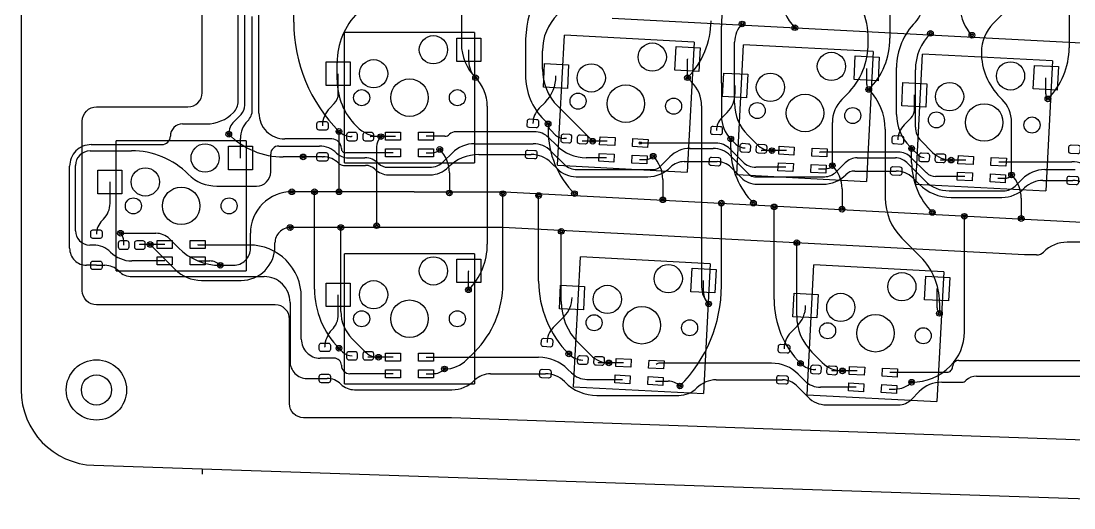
# Model space of a CAD drawing. Header units: millimetres. Extents: x -180 to 205, y -360 to 140.
# Drawn here: x -158.8 to -47, y -16.4 to 35.3 of the extents above; entities that cross this region are included whole.
import ezdxf

# ---------------------------------------------------------------- set-up
doc = ezdxf.new("R2010")
doc.units = ezdxf.units.MM
for name, color, linetype, lineweight, true_color in [('bordo2', 176, 'Continuous', 25, 0x000080), ('bordo3', 86, 'Continuous', 25, 0x108001), ('livello 1', 216, 'Continuous', 25, 0x800080), ('livello 2', 1, 'Continuous', 25, 0xff0000), ('livello 4', 136, 'Continuous', 25, 0x008080)]:
    doc.layers.add(name, color=color, linetype=linetype, lineweight=lineweight, true_color=true_color)

msp = doc.modelspace()

# ---------------------------------------------------------------- linework, layer by layer
at = {"layer": 'bordo2'}
for p, q in [((-158.75, 94.68), (-158.75, -3.87)), ((-151.02, -11.86), (-16.44, -16.39)), ((-139.53, -12.25), (-139.53, -12.82))]:
    msp.add_line(p, q, dxfattribs=at)
msp.add_arc((-150.75, -3.87), 8, 180, 268.0745, dxfattribs=at)
at = {"layer": 'bordo3'}
for p, q in [((-158.75, 94.68), (-158.75, -3.87)), ((-151.02, -11.86), (-16.44, -16.39)), ((-139.53, -12.25), (-139.53, -12.82))]:
    msp.add_line(p, q, dxfattribs=at)
at = {"layer": 'bordo3', "flags": 128}
msp.add_lwpolyline([(-11.73, -10.4), (-113.04, -6.82), (-128.76, -6.82, -0.414214), (-130.26, -5.32), (-130.26, 3.65, 0.414214), (-131.76, 5.15), (-150.75, 5.15, -0.414214), (-152.25, 6.65), (-152.25, 24.65, -0.414214), (-150.75, 26.15), (-141.03, 26.15, 0.414214), (-139.53, 27.65), (-139.53, 55.18, -0.414214)], format="xyb", dxfattribs=at)
at = {"layer": 'bordo3'}
for radius in [3.2, 1.6]:
    msp.add_circle((-150.75, -3.87), radius, dxfattribs=at)
msp.add_arc((-150.75, -3.87), 8, 180, 268.0745, dxfattribs=at)
at = {"layer": 'livello 1', "color": 163, "true_color": 0x4d7fc4, "flags": 128}
for points in [[(-133.5, 25.5), (-133.5, 40.25)], [(-135, 34.89), (-135, 38.08)], [(-135.7, 33.05), (-135.7, 37.54)], [(-135, 28.25), (-135, 34.89)], [(-134.2, 26.45), (-134.2, 35.75)], [(-96, 35.56), (-40.8, 32.67)], [(-135.7, 33.05), (-135.7, 33.65)], [(-135.7, 27.85), (-135.7, 33.05)], [(-112.5, 30.96), (-112.5, 33.46), (-109.95, 33.46), (-109.95, 30.96), (-112.5, 30.96)], [(-89.34, 30.06), (-89.21, 32.55), (-86.66, 32.42), (-86.79, 29.92), (-89.34, 30.06)], [(-111.22, 31), (-111.22, 32.21)], [(-70.31, 29.06), (-70.18, 31.56), (-67.64, 31.42), (-67.77, 28.93), (-70.31, 29.06)], [(-126.35, 28.42), (-126.35, 30.92), (-123.8, 30.92), (-123.8, 28.42), (-126.35, 28.42)], [(-103.3, 28.24), (-103.17, 30.74), (-100.62, 30.61), (-100.75, 28.11), (-103.3, 28.24)], [(-88, 29.25), (-88, 31.23)], [(-68.97, 28.54), (-68.97, 30.24)], [(-51.29, 28.06), (-51.16, 30.56), (-48.61, 30.43), (-48.74, 27.93), (-51.29, 28.06)], [(-125.07, 27.53), (-125.07, 29.67)], [(-84.28, 27.25), (-84.15, 29.74), (-81.6, 29.61), (-81.73, 27.11), (-84.28, 27.25)], [(-49.95, 27.54), (-49.95, 29.24)], [(-135, 26.32), (-135, 28.25)], [(-82.94, 27.63), (-82.94, 28.43)], [(-65.25, 26.25), (-65.12, 28.75), (-62.58, 28.61), (-62.71, 26.12), (-65.25, 26.25)], [(-135.7, 26.76), (-135.7, 27.85)], [(-63.91, 25.81), (-63.91, 27.43)], [(-134.2, 25.86), (-134.2, 26.45)], [(-125.97, 26.03), (-125.5, 26.5)], [(-103.75, 26), (-103.12, 26.63)], [(-136.13, 24.62), (-135.4, 25.35)], [(-126.37, 24.6), (-126.29, 24.58), (-126.22, 24.53), (-126.17, 24.46), (-126.15, 24.37), (-126.15, 23.92), (-126.17, 23.84), (-126.22, 23.77), (-126.29, 23.72), (-126.37, 23.7), (-127.12, 23.7), (-127.21, 23.72), (-127.28, 23.77), (-127.33, 23.84), (-127.35, 23.92), (-127.35, 24.37), (-127.33, 24.46), (-127.28, 24.53), (-127.21, 24.58), (-127.12, 24.6), (-126.37, 24.6)], [(-104.02, 24.83), (-103.93, 24.81), (-103.86, 24.75), (-103.82, 24.68), (-103.8, 24.59), (-103.83, 24.14), (-103.85, 24.06), (-103.9, 23.99), (-103.98, 23.94), (-104.06, 23.93), (-104.81, 23.97), (-104.9, 23.99), (-104.97, 24.04), (-105.01, 24.12), (-105.02, 24.2), (-105, 24.65), (-104.98, 24.74), (-104.93, 24.81), (-104.85, 24.85), (-104.76, 24.87), (-104.02, 24.83)], [(-84.36, 24.99), (-83.8, 25.55)], [(-65, 24.25), (-64.25, 25)], [(-141.6, 24.35), (-139.09, 24.35)], [(-104.27, 23.52), (-112.61, 23.52)], [(-102, 23.15), (-102.52, 23.67)], [(-84.52, 24.08), (-84.43, 24.06), (-84.36, 24), (-84.32, 23.93), (-84.3, 23.84), (-84.33, 23.39), (-84.35, 23.31), (-84.4, 23.24), (-84.48, 23.19), (-84.56, 23.18), (-85.31, 23.22), (-85.4, 23.24), (-85.47, 23.29), (-85.51, 23.37), (-85.52, 23.45), (-85.5, 23.9), (-85.48, 23.99), (-85.43, 24.06), (-85.35, 24.1), (-85.26, 24.12), (-84.52, 24.08)], [(-135.46, 20.73), (-135.46, 22.8)], [(-135.46, 20.73), (-135.46, 22.73)], [(-125.75, 22.75), (-130.75, 22.75)], [(-123.07, 22.76), (-123.09, 22.67), (-123.14, 22.59), (-123.22, 22.54), (-123.31, 22.52), (-123.91, 22.52), (-124, 22.54), (-124.08, 22.59), (-124.13, 22.67), (-124.15, 22.76), (-124.15, 23.24), (-124.13, 23.33), (-124.08, 23.41), (-124, 23.46), (-123.91, 23.47), (-123.31, 23.47), (-123.22, 23.46), (-123.14, 23.41), (-123.09, 23.33), (-123.07, 23.24), (-123.07, 22.76)], [(-123.61, 23), (-123.67, 23)], [(-121.35, 22.76), (-121.37, 22.67), (-121.42, 22.59), (-121.5, 22.54), (-121.59, 22.52), (-122.19, 22.52), (-122.28, 22.54), (-122.36, 22.59), (-122.41, 22.67), (-122.42, 22.76), (-122.42, 23.24), (-122.41, 23.33), (-122.36, 23.41), (-122.28, 23.46), (-122.19, 23.47), (-121.59, 23.47), (-121.5, 23.46), (-121.42, 23.41), (-121.37, 23.33), (-121.35, 23.24), (-121.35, 22.76)], [(-119, 23), (-121.66, 23)], [(-118.46, 23.47), (-118.46, 22.62), (-120.06, 22.62), (-120.06, 23.47), (-118.46, 23.47)], [(-114.96, 23.47), (-114.96, 22.62), (-116.56, 22.62), (-116.56, 23.47), (-114.96, 23.47)], [(-113.75, 23.04), (-115.76, 23.04)], [(-102.72, 22.88), (-101.92, 22.08)], [(-100.34, 22.53), (-100.36, 22.44), (-100.42, 22.37), (-100.49, 22.32), (-100.59, 22.31), (-101.19, 22.34), (-101.28, 22.36), (-101.35, 22.41), (-101.4, 22.49), (-101.41, 22.59), (-101.39, 23.06), (-101.36, 23.15), (-101.31, 23.22), (-101.23, 23.27), (-101.14, 23.29), (-100.54, 23.25), (-100.45, 23.23), (-100.37, 23.18), (-100.33, 23.1), (-100.31, 23), (-100.34, 22.53)], [(-100.86, 22.8), (-101.14, 22.8)], [(-98.61, 22.44), (-98.64, 22.35), (-98.69, 22.28), (-98.77, 22.23), (-98.86, 22.21), (-99.46, 22.25), (-99.55, 22.27), (-99.63, 22.32), (-99.67, 22.4), (-99.69, 22.5), (-99.66, 22.97), (-99.64, 23.06), (-99.58, 23.13), (-99.51, 23.18), (-99.41, 23.19), (-98.81, 23.16), (-98.72, 23.14), (-98.65, 23.09), (-98.6, 23.01), (-98.59, 22.91), (-98.61, 22.44)], [(-96.51, 22.51), (-99.17, 22.51)], [(-95.69, 22.89), (-95.73, 22.04), (-97.33, 22.12), (-97.28, 22.97), (-95.69, 22.89)], [(-92.19, 22.71), (-92.23, 21.86), (-93.83, 21.94), (-93.79, 22.79), (-92.19, 22.71)], [(-82.86, 22.21), (-83.4, 22.75)], [(-65.27, 23.08), (-65.18, 23.06), (-65.11, 23), (-65.07, 22.93), (-65.05, 22.84), (-65.08, 22.39), (-65.1, 22.31), (-65.15, 22.24), (-65.23, 22.19), (-65.31, 22.18), (-66.06, 22.22), (-66.15, 22.24), (-66.22, 22.29), (-66.26, 22.37), (-66.27, 22.45), (-66.25, 22.9), (-66.23, 22.99), (-66.18, 23.06), (-66.1, 23.1), (-66.01, 23.12), (-65.27, 23.08)], [(-151.4, 21.5), (-147.04, 21.5)], [(-151.3, 22.15), (-143.8, 22.15)], [(-136.74, 19.48), (-136.74, 21.98), (-134.19, 21.98), (-134.19, 19.48), (-136.74, 19.48)], [(-131.4, 22), (-127.06, 22)], [(-126.37, 21.3), (-126.29, 21.28), (-126.22, 21.23), (-126.17, 21.16), (-126.15, 21.07), (-126.15, 20.62), (-126.17, 20.54), (-126.22, 20.47), (-126.29, 20.42), (-126.37, 20.4), (-127.12, 20.4), (-127.21, 20.42), (-127.28, 20.47), (-127.33, 20.54), (-127.35, 20.62), (-127.35, 21.07), (-127.33, 21.16), (-127.28, 21.23), (-127.21, 21.28), (-127.12, 21.3), (-126.37, 21.3)], [(-119.26, 21.29), (-124.29, 21.29)], [(-118.46, 21.72), (-118.46, 20.87), (-120.06, 20.87), (-120.06, 21.72), (-118.46, 21.72)], [(-114.96, 21.72), (-114.96, 20.87), (-116.56, 20.87), (-116.56, 21.72), (-114.96, 21.72)], [(-115.76, 21.29), (-115.06, 21.29)], [(-114.28, 21.62), (-114.3, 21.64)], [(-113.86, 20.39), (-113, 21.25)], [(-110.59, 22.25), (-104.38, 22.25)], [(-104.19, 21.53), (-104.1, 21.51), (-104.03, 21.46), (-103.99, 21.38), (-103.98, 21.3), (-104, 20.85), (-104.02, 20.76), (-104.07, 20.69), (-104.15, 20.65), (-104.24, 20.63), (-104.98, 20.67), (-105.07, 20.69), (-105.14, 20.75), (-105.18, 20.82), (-105.2, 20.91), (-105.17, 21.36), (-105.15, 21.44), (-105.1, 21.51), (-105.02, 21.56), (-104.94, 21.57), (-104.19, 21.53)], [(-102.5, 21.47), (-101.1, 20.07)], [(-88.75, 22.32), (-93.01, 22.32)], [(-88.75, 22.32), (-89.59, 22.32)], [(-84.99, 22.32), (-88.75, 22.32)], [(-87.72, 21.75), (-85.28, 21.75)], [(-82.13, 20.33), (-83.49, 21.7)], [(-81.34, 21.53), (-81.36, 21.44), (-81.42, 21.37), (-81.49, 21.32), (-81.59, 21.31), (-82.19, 21.34), (-82.28, 21.36), (-82.35, 21.41), (-82.4, 21.49), (-82.41, 21.59), (-82.39, 22.06), (-82.36, 22.15), (-82.31, 22.22), (-82.23, 22.27), (-82.14, 22.29), (-81.54, 22.25), (-81.45, 22.23), (-81.37, 22.18), (-81.33, 22.1), (-81.31, 22), (-81.34, 21.53)], [(-79.61, 21.44), (-79.64, 21.35), (-79.69, 21.28), (-79.77, 21.23), (-79.86, 21.21), (-80.46, 21.25), (-80.55, 21.27), (-80.63, 21.32), (-80.67, 21.4), (-80.69, 21.5), (-80.66, 21.97), (-80.64, 22.06), (-80.58, 22.13), (-80.51, 22.18), (-80.41, 22.19), (-79.81, 22.16), (-79.72, 22.14), (-79.65, 22.09), (-79.6, 22.01), (-79.59, 21.91), (-79.61, 21.44)], [(-77.48, 21.51), (-80.15, 21.51)], [(-76.66, 21.89), (-76.71, 21.04), (-78.3, 21.13), (-78.26, 21.98), (-76.66, 21.89)], [(-73.17, 21.71), (-73.21, 20.86), (-74.81, 20.94), (-74.76, 21.79), (-73.17, 21.71)], [(-65.6, 21.35), (-73.93, 21.35)], [(-63.52, 21.07), (-64.2, 21.75)], [(-62.34, 20.53), (-62.36, 20.44), (-62.42, 20.37), (-62.49, 20.32), (-62.59, 20.31), (-63.19, 20.34), (-63.28, 20.36), (-63.35, 20.41), (-63.4, 20.49), (-63.41, 20.59), (-63.39, 21.06), (-63.36, 21.15), (-63.31, 21.22), (-63.23, 21.27), (-63.14, 21.29), (-62.54, 21.25), (-62.45, 21.23), (-62.37, 21.18), (-62.33, 21.1), (-62.31, 21), (-62.34, 20.53)], [(-46.52, 22.08), (-46.43, 22.06), (-46.36, 22), (-46.32, 21.93), (-46.3, 21.84), (-46.33, 21.39), (-46.35, 21.31), (-46.4, 21.24), (-46.48, 21.19), (-46.56, 21.18), (-47.31, 21.22), (-47.4, 21.24), (-47.47, 21.29), (-47.51, 21.37), (-47.52, 21.45), (-47.5, 21.9), (-47.48, 21.99), (-47.43, 22.06), (-47.35, 22.1), (-47.26, 22.12), (-46.52, 22.08)], [(-132.25, 19.25), (-132.25, 21.15)], [(-126.75, 20.85), (-128.8, 20.85)], [(-126.75, 20.85), (-126.69, 20.85)], [(-124.04, 20.75), (-122.25, 20.75)], [(-110.14, 21.1), (-104.59, 21.1)], [(-102.48, 20.23), (-102.4, 20.15)], [(-102.4, 20.15), (-101.85, 19.6)], [(-96.6, 20.76), (-98.74, 20.76)], [(-95.78, 21.14), (-95.82, 20.29), (-97.42, 20.38), (-97.37, 21.22), (-95.78, 21.14)], [(-92.28, 20.96), (-92.33, 20.11), (-93.92, 20.19), (-93.88, 21.04), (-92.28, 20.96)], [(-93.1, 20.58), (-92.4, 20.58)], [(-91.62, 20.9), (-91.64, 20.92)], [(-90.87, 19.85), (-90.22, 20.5)], [(-90.22, 20.5), (-89.86, 20.87)], [(-88.35, 20.35), (-85.09, 20.35)], [(-84.69, 20.78), (-84.6, 20.76), (-84.53, 20.71), (-84.49, 20.63), (-84.48, 20.55), (-84.5, 20.1), (-84.52, 20.01), (-84.57, 19.94), (-84.65, 19.9), (-84.74, 19.88), (-85.48, 19.92), (-85.57, 19.94), (-85.64, 20), (-85.68, 20.07), (-85.7, 20.16), (-85.67, 20.61), (-85.65, 20.69), (-85.6, 20.76), (-85.52, 20.81), (-85.44, 20.82), (-84.69, 20.78)], [(-85.09, 20.35), (-84.85, 20.35)], [(-83.47, 21), (-81.47, 19)], [(-76.75, 20.14), (-76.8, 19.3), (-78.4, 19.38), (-78.35, 20.23), (-76.75, 20.14)], [(-72.22, 19.25), (-71.25, 20.22)], [(-69.97, 20.75), (-65.93, 20.75)], [(-64.72, 20.25), (-62.78, 18.31)], [(-62.62, 19.15), (-64.27, 20.8)], [(-60.61, 20.44), (-60.64, 20.35), (-60.69, 20.28), (-60.77, 20.23), (-60.86, 20.21), (-61.46, 20.25), (-61.55, 20.27), (-61.63, 20.32), (-61.67, 20.4), (-61.69, 20.5), (-61.66, 20.97), (-61.64, 21.06), (-61.58, 21.13), (-61.51, 21.18), (-61.41, 21.19), (-60.81, 21.16), (-60.72, 21.14), (-60.65, 21.09), (-60.6, 21.01), (-60.59, 20.91), (-60.61, 20.44)], [(-58.46, 20.51), (-61.12, 20.51)], [(-57.64, 20.89), (-57.68, 20.05), (-59.28, 20.13), (-59.24, 20.98), (-57.64, 20.89)], [(-54.14, 20.71), (-54.19, 19.86), (-55.78, 19.95), (-55.74, 20.8), (-54.14, 20.71)], [(-54.96, 20.33), (-49, 20.33)], [(-49, 20.33), (-47.2, 20.33)], [(-153.6, 11.15), (-153.6, 19.85)], [(-152.98, 13.02), (-152.98, 19.92)], [(-150.59, 16.94), (-150.59, 19.44), (-148.04, 19.44), (-148.04, 16.94), (-150.59, 16.94)], [(-124.52, 19.95), (-122.17, 19.95)], [(-119.83, 19.75), (-115.4, 19.75)], [(-99.72, 19.5), (-91.72, 19.5)], [(-83.4, 19.75), (-82.31, 18.66)], [(-77.57, 19.76), (-80.74, 19.76)], [(-73.26, 19.96), (-73.3, 19.11), (-74.9, 19.2), (-74.86, 20.04), (-73.26, 19.96)], [(-74.08, 19.58), (-73.38, 19.58)], [(-72.59, 19.9), (-72.62, 19.92)], [(-70.23, 19.35), (-65.84, 19.35)], [(-65.44, 19.78), (-65.35, 19.76), (-65.28, 19.71), (-65.24, 19.63), (-65.23, 19.55), (-65.25, 19.1), (-65.27, 19.01), (-65.32, 18.94), (-65.4, 18.9), (-65.49, 18.88), (-66.23, 18.92), (-66.32, 18.94), (-66.39, 19), (-66.43, 19.07), (-66.45, 19.16), (-66.42, 19.61), (-66.4, 19.69), (-66.35, 19.76), (-66.27, 19.81), (-66.19, 19.82), (-65.44, 19.78)], [(-62.6, 19.15), (-62.62, 19.15)], [(-57.73, 19.15), (-57.77, 18.3), (-59.37, 18.38), (-59.33, 19.23), (-57.73, 19.15)], [(-54.23, 18.96), (-54.28, 18.11), (-55.88, 18.2), (-55.83, 19.05), (-54.23, 18.96)], [(-50.06, 19.5), (-46.84, 19.5)], [(-149.31, 15.91), (-149.31, 18.19)], [(-119.75, 18.95), (-115.33, 18.95)], [(-99.8, 18.75), (-92.21, 18.75)], [(-80.87, 18.75), (-73.43, 18.75)], [(-80.6, 17.95), (-73.61, 17.95)], [(-64.07, 18.62), (-63.41, 17.96)], [(-58.55, 18.76), (-61.67, 18.76)], [(-55.06, 18.58), (-54.35, 18.58)], [(-53.57, 18.91), (-53.59, 18.93)], [(-53.22, 17.75), (-52.47, 18.5)], [(-50.26, 18.35), (-47.09, 18.35)], [(-46.69, 18.78), (-46.6, 18.76), (-46.53, 18.71), (-46.49, 18.63), (-46.48, 18.55), (-46.5, 18.1), (-46.52, 18.01), (-46.57, 17.94), (-46.65, 17.9), (-46.74, 17.88), (-47.48, 17.92), (-47.57, 17.94), (-47.64, 18), (-47.68, 18.07), (-47.7, 18.16), (-47.67, 18.61), (-47.65, 18.69), (-47.6, 18.76), (-47.52, 18.81), (-47.44, 18.82), (-46.69, 18.78)], [(-137.98, 17.75), (-133.75, 17.75)], [(-117, 17.15), (-130, 17.15)], [(-117, 17.15), (-107.41, 17.15)], [(-107.41, 17.15), (-25.9, 12.88)], [(-60.22, 17.25), (-54.43, 17.25)], [(-60, 16.55), (-54.61, 16.55)], [(-150.15, 14.1), (-150, 14.25)], [(-150.37, 13.1), (-150.29, 13.08), (-150.22, 13.03), (-150.17, 12.96), (-150.15, 12.87), (-150.15, 12.42), (-150.17, 12.34), (-150.22, 12.27), (-150.29, 12.22), (-150.37, 12.2), (-151.12, 12.2), (-151.21, 12.22), (-151.28, 12.27), (-151.33, 12.34), (-151.35, 12.42), (-151.35, 12.87), (-151.33, 12.96), (-151.28, 13.03), (-151.21, 13.08), (-151.12, 13.1), (-150.37, 13.1)], [(-107.6, 13.35), (-130.19, 13.35)], [(-52.2, 10.45), (-107.6, 13.35)], [(-151.06, 11.5), (-151.46, 11.5)], [(-147.32, 11.26), (-147.34, 11.17), (-147.39, 11.09), (-147.47, 11.04), (-147.56, 11.02), (-148.16, 11.02), (-148.25, 11.04), (-148.33, 11.09), (-148.38, 11.17), (-148.4, 11.26), (-148.4, 11.74), (-148.38, 11.83), (-148.33, 11.91), (-148.25, 11.96), (-148.16, 11.97), (-147.56, 11.97), (-147.47, 11.96), (-147.39, 11.91), (-147.34, 11.83), (-147.32, 11.74), (-147.32, 11.26)], [(-147.86, 11.5), (-147.86, 11.94)], [(-145.6, 11.26), (-145.62, 11.17), (-145.67, 11.09), (-145.75, 11.04), (-145.84, 11.02), (-146.44, 11.02), (-146.53, 11.04), (-146.61, 11.09), (-146.66, 11.17), (-146.67, 11.26), (-146.67, 11.74), (-146.66, 11.83), (-146.61, 11.91), (-146.53, 11.96), (-146.44, 11.97), (-145.84, 11.97), (-145.75, 11.96), (-145.67, 11.91), (-145.62, 11.83), (-145.6, 11.74), (-145.6, 11.26)], [(-143.5, 11.56), (-146.17, 11.56)], [(-142.7, 11.99), (-142.7, 11.14), (-144.3, 11.14), (-144.3, 11.99), (-142.7, 11.99)], [(-139.2, 11.99), (-139.2, 11.14), (-140.8, 11.14), (-140.8, 11.99), (-139.2, 11.99)], [(-134.5, 11.5), (-139.94, 11.5)], [(-46.2, 11.8), (-47.67, 11.8)], [(-142.7, 10.24), (-142.7, 9.39), (-144.3, 9.39), (-144.3, 10.24), (-142.7, 10.24)], [(-139.2, 10.24), (-139.2, 9.39), (-140.8, 9.39), (-140.8, 10.24), (-139.2, 10.24)], [(-50.93, 10.45), (-52.2, 10.45)], [(-150.75, 9.35), (-151.8, 9.35)], [(-150.37, 9.8), (-150.29, 9.78), (-150.22, 9.73), (-150.17, 9.66), (-150.15, 9.57), (-150.15, 9.12), (-150.17, 9.04), (-150.22, 8.97), (-150.29, 8.92), (-150.37, 8.9), (-151.12, 8.9), (-151.21, 8.92), (-151.28, 8.97), (-151.33, 9.04), (-151.35, 9.12), (-151.35, 9.57), (-151.33, 9.66), (-151.28, 9.73), (-151.21, 9.78), (-151.12, 9.8), (-150.37, 9.8)], [(-150.75, 9.35), (-149.85, 9.35)], [(-143.5, 9.81), (-146.99, 9.81)], [(-140, 9.81), (-138.72, 9.81)], [(-112.5, 7.51), (-112.5, 10.01), (-109.95, 10.01), (-109.95, 7.51), (-112.5, 7.51)], [(-87.63, 6.55), (-87.5, 9.05), (-84.96, 8.92), (-85.09, 6.42), (-87.63, 6.55)], [(-146.95, 8.15), (-132.93, 8.15)], [(-111.25, 6.75), (-111.25, 8.7)], [(-62.83, 5.7), (-62.7, 8.2), (-60.16, 8.07), (-60.29, 5.57), (-62.83, 5.7)], [(-126.35, 4.97), (-126.35, 7.47), (-123.8, 7.47), (-123.8, 4.97), (-126.35, 4.97)], [(-101.6, 4.74), (-101.47, 7.24), (-98.92, 7.1), (-99.05, 4.61), (-101.6, 4.74)], [(-86.29, 6.56), (-86.29, 7.73)], [(-61.5, 4.84), (-61.5, 6.89)], [(-129, 1.5), (-129, 6)], [(-125.07, 4.13), (-125.07, 6.22)], [(-76.8, 3.89), (-76.67, 6.39), (-74.12, 6.26), (-74.25, 3.76), (-76.8, 3.89)], [(-130.2, 5.42), (-130.2, -0.85)], [(-102.25, 2.75), (-101.09, 3.91)], [(-77.04, 2.21), (-76.37, 2.88)], [(-102.52, 1.58), (-102.43, 1.56), (-102.36, 1.5), (-102.32, 1.43), (-102.3, 1.34), (-102.33, 0.89), (-102.35, 0.81), (-102.4, 0.74), (-102.48, 0.69), (-102.56, 0.68), (-103.31, 0.72), (-103.4, 0.74), (-103.47, 0.79), (-103.51, 0.87), (-103.52, 0.95), (-103.5, 1.4), (-103.48, 1.49), (-103.43, 1.56), (-103.35, 1.6), (-103.26, 1.62), (-102.52, 1.58)], [(-102.91, 1.15), (-102.91, 1.15)], [(-126.12, 1.1), (-126.04, 1.08), (-125.97, 1.03), (-125.92, 0.96), (-125.9, 0.87), (-125.9, 0.42), (-125.92, 0.34), (-125.97, 0.27), (-126.04, 0.22), (-126.12, 0.2), (-126.87, 0.2), (-126.96, 0.22), (-127.03, 0.27), (-127.08, 0.34), (-127.1, 0.42), (-127.1, 0.87), (-127.08, 0.96), (-127.03, 1.03), (-126.96, 1.08), (-126.87, 1.1), (-126.12, 1.1)], [(-126.5, 0.65), (-126.5, 0.69)], [(-124.62, 0.17), (-125, 0.55)], [(-123.07, -0.49), (-123.09, -0.58), (-123.14, -0.66), (-123.22, -0.71), (-123.31, -0.73), (-123.91, -0.73), (-124, -0.71), (-124.08, -0.66), (-124.13, -0.58), (-124.15, -0.49), (-124.15, -0.01), (-124.13, 0.08), (-124.08, 0.16), (-124, 0.21), (-123.91, 0.22), (-123.31, 0.22), (-123.22, 0.21), (-123.14, 0.16), (-123.09, 0.08), (-123.07, -0.01), (-123.07, -0.49)], [(-121.35, -0.49), (-121.37, -0.58), (-121.42, -0.66), (-121.5, -0.71), (-121.59, -0.73), (-122.19, -0.73), (-122.28, -0.71), (-122.36, -0.66), (-122.41, -0.58), (-122.42, -0.49), (-122.42, -0.01), (-122.41, 0.08), (-122.36, 0.16), (-122.28, 0.21), (-122.19, 0.22), (-121.59, 0.22), (-121.5, 0.21), (-121.42, 0.16), (-121.37, 0.08), (-121.35, -0.01), (-121.35, -0.49)], [(-118.46, 0.02), (-118.46, -0.83), (-120.06, -0.83), (-120.06, 0.02), (-118.46, 0.02)], [(-114.96, 0.02), (-114.96, -0.83), (-116.56, -0.83), (-116.56, 0.02), (-114.96, 0.02)], [(-77.35, 0.93), (-77.27, 0.91), (-77.2, 0.86), (-77.15, 0.78), (-77.14, 0.69), (-77.16, 0.24), (-77.18, 0.16), (-77.24, 0.09), (-77.31, 0.04), (-77.4, 0.03), (-78.15, 0.07), (-78.23, 0.09), (-78.3, 0.14), (-78.35, 0.22), (-78.36, 0.31), (-78.34, 0.76), (-78.32, 0.84), (-78.26, 0.91), (-78.19, 0.96), (-78.1, 0.97), (-77.35, 0.93)], [(-125.5, -0.5), (-127, -0.5)], [(-119.26, -0.4), (-121.93, -0.4)], [(-115.76, -0.4), (-103.8, -0.4)], [(-100.53, -0.12), (-100.6, -0.05)], [(-98.59, -0.97), (-98.61, -1.06), (-98.67, -1.13), (-98.74, -1.18), (-98.84, -1.19), (-99.44, -1.16), (-99.53, -1.14), (-99.6, -1.09), (-99.65, -1.01), (-99.66, -0.91), (-99.64, -0.44), (-99.61, -0.35), (-99.56, -0.28), (-99.48, -0.23), (-99.39, -0.21), (-98.79, -0.25), (-98.7, -0.27), (-98.62, -0.32), (-98.58, -0.4), (-98.56, -0.5), (-98.59, -0.97)], [(-96.86, -1.06), (-96.89, -1.15), (-96.94, -1.22), (-97.02, -1.27), (-97.11, -1.29), (-97.71, -1.25), (-97.8, -1.23), (-97.88, -1.18), (-97.92, -1.1), (-97.94, -1), (-97.91, -0.53), (-97.89, -0.44), (-97.83, -0.37), (-97.76, -0.32), (-97.66, -0.31), (-97.06, -0.34), (-96.97, -0.36), (-96.9, -0.41), (-96.85, -0.49), (-96.84, -0.59), (-96.86, -1.06)], [(-94.8, -1), (-97.47, -1)], [(-93.98, -0.62), (-94.03, -1.46), (-95.62, -1.38), (-95.58, -0.53), (-93.98, -0.62)], [(-90.49, -0.8), (-90.53, -1.65), (-92.13, -1.56), (-92.08, -0.72), (-90.49, -0.8)], [(-79.07, -1.03), (-90.95, -1.03)], [(-59.2, -0.75), (-39.75, -0.75)], [(-126.12, -2.2), (-126.04, -2.22), (-125.97, -2.27), (-125.92, -2.34), (-125.9, -2.43), (-125.9, -2.88), (-125.92, -2.96), (-125.97, -3.03), (-126.04, -3.08), (-126.12, -3.1), (-126.87, -3.1), (-126.96, -3.08), (-127.03, -3.03), (-127.08, -2.96), (-127.1, -2.88), (-127.1, -2.43), (-127.08, -2.34), (-127.03, -2.27), (-126.96, -2.22), (-126.87, -2.2), (-126.12, -2.2)], [(-119.26, -2.15), (-123.85, -2.15)], [(-118.46, -1.73), (-118.46, -2.58), (-120.06, -2.58), (-120.06, -1.73), (-118.46, -1.73)], [(-114.96, -1.73), (-114.96, -2.58), (-116.56, -2.58), (-116.56, -1.73), (-114.96, -1.73)], [(-115.76, -2.15), (-115.02, -2.15)], [(-108.9, -2.15), (-103.09, -2.15)], [(-102.69, -1.72), (-102.6, -1.74), (-102.53, -1.79), (-102.49, -1.87), (-102.48, -1.95), (-102.5, -2.4), (-102.52, -2.49), (-102.57, -2.56), (-102.65, -2.6), (-102.74, -2.62), (-103.48, -2.58), (-103.57, -2.56), (-103.64, -2.5), (-103.68, -2.43), (-103.7, -2.34), (-103.67, -1.89), (-103.65, -1.81), (-103.6, -1.74), (-103.52, -1.69), (-103.44, -1.68), (-102.69, -1.72)], [(-100.69, -1.69), (-100.32, -2.06)], [(-75.53, -2.91), (-76.23, -2.21)], [(-73.84, -1.97), (-73.86, -2.06), (-73.92, -2.13), (-73.99, -2.18), (-74.09, -2.19), (-74.69, -2.16), (-74.78, -2.14), (-74.85, -2.09), (-74.9, -2.01), (-74.91, -1.91), (-74.89, -1.44), (-74.86, -1.35), (-74.81, -1.28), (-74.73, -1.23), (-74.64, -1.21), (-74.04, -1.25), (-73.95, -1.27), (-73.87, -1.32), (-73.83, -1.4), (-73.81, -1.5), (-73.84, -1.97)], [(-74.36, -1.7), (-74.42, -1.7)], [(-72.11, -2.06), (-72.14, -2.15), (-72.19, -2.22), (-72.27, -2.27), (-72.36, -2.29), (-72.96, -2.25), (-73.05, -2.23), (-73.13, -2.18), (-73.17, -2.1), (-73.19, -2), (-73.16, -1.53), (-73.14, -1.44), (-73.08, -1.37), (-73.01, -1.32), (-72.91, -1.31), (-72.31, -1.34), (-72.22, -1.36), (-72.15, -1.41), (-72.1, -1.49), (-72.09, -1.59), (-72.11, -2.06)], [(-70, -1.85), (-72.67, -1.85)], [(-69.18, -1.46), (-69.23, -2.31), (-70.83, -2.23), (-70.78, -1.38), (-69.18, -1.46)], [(-65.69, -1.65), (-65.73, -2.5), (-67.33, -2.41), (-67.29, -1.56), (-65.69, -1.65)], [(-66.48, -2), (-60.45, -2)], [(-128.4, -2.65), (-126.5, -2.65)], [(-126.5, -2.65), (-126.25, -2.65)], [(-101.06, -2.99), (-101, -3.05)], [(-98.67, -2.75), (-94.89, -2.75)], [(-94.07, -2.36), (-94.12, -3.21), (-95.72, -3.13), (-95.67, -2.28), (-94.07, -2.36)], [(-90.58, -2.55), (-90.62, -3.4), (-92.22, -3.31), (-92.18, -2.46), (-90.58, -2.55)], [(-91.4, -2.93), (-90.06, -2.93)], [(-84.94, -2.8), (-77.92, -2.8)], [(-77.52, -2.37), (-77.44, -2.39), (-77.37, -2.44), (-77.32, -2.52), (-77.31, -2.6), (-77.34, -3.05), (-77.36, -3.14), (-77.41, -3.21), (-77.48, -3.25), (-77.57, -3.26), (-78.32, -3.23), (-78.41, -3.2), (-78.48, -3.15), (-78.52, -3.08), (-78.53, -2.99), (-78.51, -2.54), (-78.49, -2.45), (-78.44, -2.38), (-78.36, -2.34), (-78.27, -2.33), (-77.52, -2.37)], [(-69.28, -3.21), (-69.32, -4.06), (-70.92, -3.98), (-70.87, -3.13), (-69.28, -3.21)], [(-65.78, -3.39), (-65.82, -4.24), (-67.42, -4.16), (-67.38, -3.31), (-65.78, -3.39)], [(-60.99, -3.05), (-58.88, -3.05)], [(-57.31, -2.4), (-40.34, -2.4)], [(-123.35, -3.85), (-113.01, -3.85)], [(-97.62, -4.45), (-88.93, -4.45)], [(-76.44, -3.41), (-75.2, -4.65)], [(-70.1, -3.59), (-73.87, -3.59)], [(-66.6, -3.78), (-65.95, -3.78)], [(-64.23, -4.88), (-63.4, -4.05)], [(-73.27, -5.45), (-65.6, -5.45)]]:
    msp.add_lwpolyline(points, dxfattribs=at)
for points in [[(-111.22, 31, 0.198913), (-110.5, 29.25)], [(-88, 31.24, 0.195615), (-88, 31.23)], [(-103.12, 26.63, 0.198912), (-101.96, 29.43)], [(-68.97, 28.54, 0.198911), (-68.75, 28)], [(-125.5, 26.5, 0.19891), (-125.07, 27.53)], [(-83.8, 25.55, 0.19891), (-82.94, 27.63)], [(-49.95, 27.54, 0.198911), (-49.73, 27)], [(-136.2, 25.54, 0.198913), (-135.7, 26.76)], [(-135.4, 25.35, 0.198913), (-135, 26.32)], [(-134.7, 24.65, 0.198912), (-134.2, 25.86)], [(-125.97, 26.03, 0.198913), (-126.75, 24.15)], [(-103.75, 26, 0.198912), (-104.41, 24.4)], [(-64.25, 25, 0.198917), (-63.91, 25.81)], [(-139.09, 24.35, 0.198911), (-136.2, 25.54)], [(-136.13, 24.62, 0.198912), (-136.7, 23.25)], [(-134.7, 24.65, 0.198914), (-135.46, 22.8)], [(-133.5, 25.5, 0.414214), (-130.75, 22.75)], [(-84.36, 24.99, 0.198927), (-84.91, 23.65)], [(-141.6, 24.35, 0.414214), (-142.9, 23.05)], [(-125, 23.55, 0.198912), (-123.67, 23)], [(-112.61, 23.52, 0.19891), (-113.25, 23.25)], [(-102.72, 22.88, 0.198908), (-104.27, 23.52)], [(-102.8, 24.35, 0.198893), (-102.52, 23.67)], [(-65, 24.25, 0.198912), (-65.66, 22.65)], [(-143.8, 22.15, 0.414214), (-142.9, 23.05)], [(-124.75, 21.75, 0.414214), (-125.75, 22.75)], [(-121.69, 23.02, 0.414214), (-121.66, 23)], [(-113.75, 23.04, 0.19892), (-113.25, 23.25)], [(-102, 23.15, 0.198909), (-101.14, 22.8)], [(-99.19, 22.53, 0.414214), (-99.17, 22.51)], [(-151.3, 22.15, 0.414214), (-153.6, 19.85)], [(-151.41, 21.49, 0.414176), (-152.98, 19.92)], [(-151.4, 21.5, 0.414214), (-151.41, 21.49)], [(-141, 19, 0.198912), (-147.04, 21.5)], [(-132, 21.75, 0.198915), (-132.25, 21.15)], [(-131.4, 22, 0.19894), (-132, 21.75)], [(-125.25, 21.25, 0.198913), (-127.06, 22)], [(-125.25, 21.25, 0.198912), (-124.04, 20.75)], [(-124.75, 21.75, 0.414214), (-124.29, 21.29)], [(-115.06, 21.29, 0.198926), (-114.28, 21.62)], [(-110.59, 22.25, 0.198912), (-113, 21.25)], [(-102.5, 21.47, 0.198911), (-104.38, 22.25)], [(-101.92, 22.08, 0.198915), (-98.74, 20.76)], [(-87.72, 21.75, 0.198903), (-89.86, 20.87)], [(-83.47, 21, 0.198913), (-85.28, 21.75)], [(-83.49, 21.7, 0.198911), (-84.99, 22.32)], [(-82.86, 22.21, 0.198924), (-81.86, 21.8)], [(-80.17, 21.53, 0.414214), (-80.15, 21.51)], [(-73.93, 21.35, 0.198899), (-73.99, 21.33)], [(-64.27, 20.8, 0.198924), (-65.6, 21.35)], [(-125, 20.15, 0.198911), (-126.69, 20.85)], [(-125, 20.15, 0.19891), (-124.52, 19.95)], [(-120.8, 20.15, 0.198912), (-122.25, 20.75)], [(-120.8, 20.15, 0.198913), (-119.83, 19.75)], [(-115.4, 19.75, 0.198912), (-113.86, 20.39)], [(-110.14, 21.1, 0.198909), (-113.4, 19.75)], [(-102.48, 20.23, 0.198918), (-104.59, 21.1)], [(-92.4, 20.58, 0.198916), (-91.62, 20.9)], [(-88.35, 20.35, 0.198911), (-89.8, 19.75)], [(-83.4, 19.75, 0.198911), (-84.85, 20.35)], [(-82.13, 20.33, 0.198915), (-80.74, 19.76)], [(-69.97, 20.75, 0.198902), (-71.25, 20.22)], [(-64.72, 20.25, 0.198912), (-65.93, 20.75)], [(-63.52, 21.07, 0.198888), (-62.86, 20.8)], [(-61.15, 20.54, 0.414214), (-61.12, 20.51)], [(-45.12, 19.47, 0.198905), (-47.2, 20.33)], [(-133.75, 17.75, 0.414214), (-132.25, 19.25)], [(-121.2, 19.55, 0.198913), (-122.17, 19.95)], [(-121.2, 19.55, 0.198912), (-119.75, 18.95)], [(-115.33, 18.95, 0.198913), (-113.4, 19.75)], [(-101.85, 19.6, 0.198906), (-99.8, 18.75)], [(-101.1, 20.07, 0.198913), (-99.72, 19.5)], [(-92.21, 18.75, 0.198912), (-89.8, 19.75)], [(-91.72, 19.5, 0.198928), (-90.87, 19.85)], [(-73.43, 18.75, 0.198912), (-72.22, 19.25)], [(-73.38, 19.58, 0.198916), (-72.59, 19.9)], [(-70.23, 19.35, 0.198916), (-71.2, 18.95)], [(-64.07, 18.62, 0.198909), (-65.84, 19.35)], [(-62.6, 19.15, 0.198915), (-61.67, 18.76)], [(-50.06, 19.5, 0.19892), (-52.47, 18.5)], [(-141, 19, 0.198913), (-137.98, 17.75)], [(-82.31, 18.66, 0.198913), (-80.6, 17.95)], [(-81.47, 19, 0.198915), (-80.87, 18.75)], [(-73.61, 17.95, 0.198912), (-71.2, 18.95)], [(-63.41, 17.96, 0.198913), (-60, 16.55)], [(-62.78, 18.31, 0.198907), (-60.22, 17.25)], [(-54.35, 18.58, 0.198916), (-53.57, 18.91)], [(-50.26, 18.35, 0.198914), (-52.2, 17.55)], [(-45.24, 17.59, 0.198912), (-47.09, 18.35)], [(-54.61, 16.55, 0.198912), (-52.2, 17.55)], [(-54.43, 17.25, 0.198912), (-53.22, 17.75)], [(-150, 14.25, 0.198911), (-149.31, 15.91)], [(-150.15, 14.1, 0.198903), (-150.75, 12.65)], [(-152.98, 13.02, 0.414214), (-151.46, 11.5)], [(-147.86, 11.94, 0.198912), (-148.2, 12.75)], [(-149.25, 10.75, 0.198913), (-151.06, 11.5)], [(-146.19, 11.59, 0.414214), (-146.17, 11.56)], [(-140, 11.56, 0.414214), (-139.94, 11.5)], [(-129, 6, 0.414214), (-134.5, 11.5)], [(-47.67, 11.8, 0.198912), (-50.2, 10.75)], [(-153.6, 11.15, 0.414214), (-151.8, 9.35)], [(-149.25, 10.75, 0.198911), (-146.99, 9.81)], [(-50.93, 10.45, 0.198888), (-50.2, 10.75)], [(-148.4, 8.75, 0.198912), (-149.85, 9.35)], [(-137.6, 9.35, 0.198914), (-138.72, 9.81)], [(-148.4, 8.75, 0.198912), (-146.95, 8.15)], [(-131, 7.35, 0.198913), (-132.93, 8.15)], [(-111.22, 8.76, 0.198863), (-111.25, 8.7)], [(-130.2, 5.42, 0.198913), (-131, 7.35)], [(-101.09, 3.91, 0.198914), (-100.26, 5.92)], [(-86.29, 6.56, 0.198913), (-85.75, 5.25)], [(-76.37, 2.88, 0.198919), (-75.46, 5.07)], [(-61.5, 4.84, 0.198913), (-61.25, 4.25)], [(-125.75, 2.5, 0.198912), (-125.07, 4.13)], [(-125.75, 2.5, 0.198913), (-126.5, 0.69)], [(-102.25, 2.75, 0.198915), (-102.91, 1.15)], [(-129, 1.5, 0.414214), (-127, -0.5)], [(-77.04, 2.21, 0.198913), (-77.75, 0.5)], [(-124.62, 0.17, 0.198913), (-123.61, -0.25)], [(-130.2, -0.85, 0.414214), (-128.4, -2.65)], [(-124.75, -1.25, 0.414214), (-125.5, -0.5)], [(-121.95, -0.38, 0.414214), (-121.93, -0.4)], [(-100.69, -1.69, 0.198913), (-103.8, -0.4)], [(-100.53, -0.12, 0.198901), (-99.11, -0.7)], [(-97.49, -0.97, 0.414214), (-97.47, -1)], [(-90.95, -1.03, 0.198926), (-91.31, -1.18)], [(-76.23, -2.21, 0.198912), (-79.07, -1.03)], [(-76, -1.05, 0.198911), (-74.42, -1.7)], [(-59.2, -0.75, 0.414214), (-59.85, -1.4)], [(-124.75, -1.25, 0.414214), (-123.85, -2.15)], [(-115.02, -2.15, 0.19891), (-113.8, -1.65)], [(-108.9, -2.15, 0.19891), (-110.6, -2.85)], [(-101.06, -2.99, 0.198912), (-103.09, -2.15)], [(-100.32, -2.06, 0.198922), (-98.67, -2.75)], [(-72.69, -1.82, 0.414214), (-72.67, -1.85)], [(-66.48, -2, 0.414214), (-66.51, -2.03)], [(-60.45, -2, 0.414214), (-59.85, -1.4)], [(-124.8, -3.25, 0.198912), (-126.25, -2.65)], [(-124.8, -3.25, 0.198912), (-123.35, -3.85)], [(-113.01, -3.85, 0.198912), (-110.6, -2.85)], [(-101, -3.05, 0.198912), (-97.62, -4.45)], [(-88.8, -3.45, 0.198911), (-90.06, -2.93)], [(-84.94, -2.8, 0.198913), (-87, -3.65)], [(-76.44, -3.41, 0.198913), (-77.92, -2.8)], [(-75.53, -2.91, 0.198913), (-73.87, -3.59)], [(-65.95, -3.78, 0.198911), (-64.2, -3.05)], [(-60.99, -3.05, 0.198912), (-63.4, -4.05)], [(-58.88, -3.05, 0.19891), (-58.4, -2.85)], [(-57.31, -2.4, 0.198911), (-58.4, -2.85)], [(-88.93, -4.45, 0.198913), (-87, -3.65)], [(-75.2, -4.65, 0.198913), (-73.27, -5.45)], [(-65.6, -5.45, 0.198912), (-64.23, -4.88)]]:
    msp.add_lwpolyline(points, format="xyb", dxfattribs=at)
at = {"layer": 'livello 1', "color": 7, "true_color": 0xececec}
for centre in [(-82.2, 34.95), (-76.6, 34.55), (-62.2, 33.95), (-57.8, 33.75), (-110.5, 29.25), (-88, 29.25), (-68.75, 28), (-49.73, 27), (-102.8, 24.35), (-136.7, 23.25), (-125, 23.55), (-120.55, 23), (-98.06, 22.51), (-83.4, 22.75), (-114.3, 21.64), (-79.03, 21.51), (-64.2, 21.75), (-128.8, 20.85), (-91.64, 20.92), (-72.62, 19.92), (-60.01, 20.51), (-53.59, 18.93), (-130, 17.15), (-127.6, 17.15), (-125, 17.15), (-113.28, 17.02), (-107.6, 16.95), (-103.8, 16.75), (-100, 16.95), (-90.62, 16.3), (-84.4, 15.95), (-81, 15.95), (-78.8, 15.55), (-71.59, 15.3), (-62, 14.95), (-58.6, 14.55), (-52.57, 14.31), (-130.19, 13.35), (-124.8, 13.35), (-121, 13.55), (-148.2, 12.75), (-101.4, 12.95), (-145.05, 11.56), (-76.4, 11.75), (-137.6, 9.35), (-111.25, 6.75), (-85.75, 5.25), (-61.25, 4.25), (-125, 0.55), (-100.6, -0.05), (-120.81, -0.4), (-96.35, -1), (-76, -1.05), (-113.8, -1.65), (-71.55, -1.85), (-88.8, -3.45), (-64.2, -3.05)]:
    msp.add_circle(centre, 0.3, dxfattribs=at)
at = {"layer": 'livello 1', "color": 7}
for centre, radius in [((-82.2, 34.95), 0.15), ((-76.6, 34.55), 0.15), ((-114.97, 32.21), 1.5), ((-62.2, 33.95), 0.15), ((-57.8, 33.75), 0.15), ((-91.74, 31.43), 1.5), ((-72.72, 30.44), 1.5), ((-121.32, 29.67), 1.5), ((-98.22, 29.23), 1.5), ((-53.7, 29.44), 1.5), ((-117.51, 27.13), 1.99), ((-110.5, 29.25), 0.15), ((-88, 29.25), 0.15), ((-79.19, 28.23), 1.5), ((-122.59, 27.13), 0.851), ((-112.43, 27.13), 0.851), ((-94.55, 26.49), 1.99), ((-68.75, 28), 0.15), ((-60.17, 27.24), 1.5), ((-99.62, 26.76), 0.851), ((-89.47, 26.23), 0.851), ((-75.52, 25.5), 1.99), ((-49.73, 27), 0.15), ((-80.59, 25.76), 0.851), ((-70.45, 25.23), 0.851), ((-56.5, 24.5), 1.99), ((-61.57, 24.77), 0.851), ((-51.42, 24.23), 0.851), ((-125, 23.55), 0.15), ((-102.8, 24.35), 0.15), ((-136.7, 23.25), 0.15), ((-120.55, 23), 0.15), ((-98.06, 22.51), 0.15), ((-83.4, 22.75), 0.15), ((-139.21, 20.73), 1.5), ((-114.3, 21.64), 0.15), ((-79.03, 21.51), 0.15), ((-64.2, 21.75), 0.15), ((-128.8, 20.85), 0.15), ((-91.64, 20.92), 0.15), ((-60.01, 20.51), 0.15), ((-145.56, 18.19), 1.5), ((-72.62, 19.92), 0.15), ((-53.59, 18.93), 0.15), ((-141.75, 15.65), 1.99), ((-130, 17.15), 0.15), ((-127.6, 17.15), 0.15), ((-125, 17.15), 0.15), ((-113.28, 17.02), 0.15), ((-107.6, 16.95), 0.15), ((-103.8, 16.75), 0.15), ((-100, 16.95), 0.15), ((-146.83, 15.65), 0.851), ((-136.67, 15.65), 0.851), ((-90.62, 16.3), 0.15), ((-84.4, 15.95), 0.15), ((-81, 15.95), 0.15), ((-78.8, 15.55), 0.15), ((-71.59, 15.3), 0.15), ((-62, 14.95), 0.15), ((-58.6, 14.55), 0.15), ((-130.19, 13.35), 0.15), ((-124.8, 13.35), 0.15), ((-121, 13.55), 0.15), ((-52.57, 14.31), 0.15), ((-148.2, 12.75), 0.15), ((-101.4, 12.95), 0.15), ((-145.05, 11.56), 0.15), ((-76.4, 11.75), 0.15), ((-114.97, 8.76), 1.5), ((-137.6, 9.35), 0.15), ((-90.04, 7.93), 1.5), ((-65.24, 7.08), 1.5), ((-121.32, 6.22), 1.5), ((-111.25, 6.75), 0.15), ((-96.51, 5.73), 1.5), ((-117.51, 3.68), 1.99), ((-71.72, 4.88), 1.5), ((-122.59, 3.68), 0.851), ((-112.43, 3.68), 0.851), ((-92.84, 2.99), 1.99), ((-85.75, 5.25), 0.15), ((-97.91, 3.26), 0.851), ((-87.77, 2.72), 0.851), ((-68.04, 2.14), 1.99), ((-61.25, 4.25), 0.15), ((-73.12, 2.41), 0.851), ((-62.97, 1.88), 0.851), ((-125, 0.55), 0.15), ((-100.6, -0.05), 0.15), ((-120.81, -0.4), 0.15), ((-96.35, -1), 0.15), ((-76, -1.05), 0.15), ((-113.8, -1.65), 0.15), ((-71.55, -1.85), 0.15), ((-88.8, -3.45), 0.15), ((-64.2, -3.05), 0.15)]:
    msp.add_circle(centre, radius, dxfattribs=at)
at = {"layer": 'livello 1', "color": 163, "true_color": 0x4d7fc4}
msp.add_circle((-93.01, 22.32), 0.125, dxfattribs=at)
at = {"layer": 'livello 2', "color": 22, "true_color": 0xc83434, "flags": 128}
for points in [[(-66.5, 43.98), (-66.5, 33.43)], [(-129.8, 35.14), (-129.8, 42.75)], [(-47.48, 42.99), (-47.48, 32.43)], [(-112, 40), (-112, 32.87)], [(-55.54, 35), (-52.24, 38.3)], [(-84.4, 28.66), (-84.4, 34.73)], [(-105.2, 32.69), (-105.2, 29.55)], [(-83, 26.53), (-83, 33.02)], [(-68.8, 32.95), (-68.8, 33.34)], [(-103.4, 30.15), (-103.4, 32.09)], [(-125.2, 30.55), (-125.2, 30.84)], [(-125.2, 29.01), (-125.2, 30.55)], [(-65.8, 25.35), (-65.8, 30.32)], [(-88, 29.25), (-87.56, 28.81)], [(-63.8, 26.55), (-63.8, 30.09)], [(-84.4, 28.66), (-84.4, 25.16)], [(-68.75, 28), (-68.75, 28)], [(-71.6, 26.95), (-71.06, 27.49)], [(-54.6, 26.95), (-54.82, 27.17)], [(-49.73, 27), (-49.73, 27)], [(-109.25, 26.23), (-109.25, 15.5)], [(-98.06, 22.51), (-101.77, 26.22)], [(-86.5, 26.25), (-86.5, 7.06)], [(-63.8, 24), (-63.8, 26.55)], [(-103.22, 24.77), (-102.8, 24.35)], [(-125, 23.55), (-125, 17.15)], [(-123.11, 24.06), (-123.18, 24.13)], [(-102.8, 24.35), (-102.8, 23.71)], [(-72.62, 19.92), (-72.62, 24.5)], [(-67, 23.78), (-67, 16.5)], [(-53.59, 18.93), (-53.59, 24.52)], [(-83.4, 21.74), (-83.4, 22.75)], [(-80.61, 22.16), (-81.6, 23.15)], [(-61.98, 21.33), (-63.2, 22.55)], [(-121, 21.91), (-121, 13.55)], [(-64.2, 21.75), (-64.39, 21.94)], [(-64.2, 20.26), (-64.2, 21.75)], [(-128.8, 20.85), (-130.91, 20.85)], [(-113.28, 19.17), (-113.28, 17.02)], [(-90.62, 18.45), (-90.62, 16.3)], [(-127.6, 6.83), (-127.6, 17.15)], [(-107.6, 7.39), (-107.6, 16.95)], [(-71.59, 17.46), (-71.59, 15.3)], [(-103.8, 7.68), (-103.8, 16.75)], [(-84.4, 7.17), (-84.4, 15.95)], [(-52.57, 16.46), (-52.57, 14.31)], [(-109.25, 15.5), (-109.25, 11.58)], [(-78.8, 5.71), (-78.8, 15.55)], [(-58.6, 2.28), (-58.6, 14.55)], [(-148.2, 12.75), (-144.45, 12.75)], [(-134.4, 11.15), (-134.4, 12.75)], [(-124.8, 4.45), (-124.8, 13.35)], [(-101.4, 5.5), (-101.4, 12.95)], [(-145.05, 11.56), (-142.4, 8.91)], [(-143, 12.15), (-142.04, 11.19)], [(-131.8, 11.35), (-131.8, 11.74)], [(-76.4, 4.01), (-76.4, 11.75)], [(-65.23, 12.23), (-63.25, 10.25)], [(-137.6, 9.35), (-136.2, 9.35)], [(-139.6, 7.75), (-135.4, 7.75)], [(-61.25, 5.42), (-61.25, 4.25)], [(-122.23, 0.18), (-123.6, 1.55)], [(-98.23, -0.22), (-99.6, 1.15)], [(-111.41, -0.66), (-110.6, 0.15)], [(-73.69, -0.96), (-74.8, 0.15)]]:
    msp.add_lwpolyline(points, dxfattribs=at)
for points in [[(-101.2, 42.35, 0.198913), (-105.2, 32.69)], [(-81.27, 42.29, 0.198912), (-84.4, 34.73)], [(-68.8, 33.34, 0.198915), (-71.27, 39.29)], [(-78.04, 38.02, 0.198913), (-76.6, 34.55)], [(-63.8, 35.15, 0.198913), (-63, 37.08)], [(-123, 36.15, 0.198913), (-125.2, 30.84)], [(-101.8, 35.95, 0.198912), (-103.4, 32.09)], [(-59.01, 36.68, 0.198913), (-57.8, 33.75)], [(-129.8, 35.14, 0.198912), (-125, 23.55)], [(-88, 29.25, 0.198912), (-85.5, 35.29)], [(-82.2, 34.95, 0.198913), (-83, 33.02)], [(-63.8, 35.15, 0.198912), (-65.8, 30.32)], [(-55.54, 35, 0.198912), (-56.8, 31.95)], [(-62.2, 33.95, 0.198912), (-63.8, 30.09)], [(-112, 32.87, 0.198912), (-110.5, 29.25)], [(-71.06, 27.49, 0.19891), (-68.8, 32.95)], [(-68.75, 28, 0.198912), (-66.5, 33.43)], [(-49.73, 27, 0.198912), (-47.48, 32.43)], [(-56.8, 31.95, 0.198912), (-54.82, 27.17)], [(-109.25, 26.23, 0.198913), (-110.5, 29.25)], [(-105.2, 29.55, 0.198912), (-103.22, 24.77)], [(-103.4, 30.15, 0.198913), (-101.77, 26.22)], [(-125.2, 29.01, 0.198912), (-123.18, 24.13)], [(-86.5, 26.25, 0.198918), (-87.56, 28.81)], [(-67, 23.78, 0.198913), (-68.75, 28)], [(-71.6, 26.95, 0.198911), (-72.62, 24.5)], [(-53.59, 24.52, 0.198914), (-54.6, 26.95)], [(-83, 26.53, 0.198912), (-81.6, 23.15)], [(-84.4, 25.16, 0.198912), (-83.4, 22.75)], [(-65.8, 25.35, 0.198913), (-64.39, 21.94)], [(-123.11, 24.06, 0.198918), (-120.55, 23)], [(-102.8, 23.71, 0.198912), (-100, 16.95)], [(-63.8, 24, 0.198912), (-63.2, 22.55)], [(-136.7, 23.25, 0.198912), (-130.91, 20.85)], [(-120.55, 23, 0.198912), (-121, 21.91)], [(-113.28, 19.17, 0.198911), (-114.3, 21.64)], [(-83.4, 21.74, 0.198912), (-81, 15.95)], [(-80.61, 22.16, 0.198915), (-79.03, 21.51)], [(-61.98, 21.33, 0.198912), (-60.01, 20.51)], [(-90.62, 18.45, 0.198908), (-91.64, 20.92)], [(-64.2, 20.26, 0.198913), (-62, 14.95)], [(-71.59, 17.46, 0.198911), (-72.62, 19.92)], [(-52.57, 16.46, 0.198911), (-53.59, 18.93)], [(-130, 17.15, 0.414214), (-134.4, 12.75)], [(-67, 16.5, 0.198916), (-65.23, 12.23)], [(-143, 12.15, 0.198912), (-144.45, 12.75)], [(-130.19, 13.35, 0.414214), (-131.8, 11.74)], [(-142.04, 11.19, 0.198912), (-137.6, 9.35)], [(-135.4, 7.75, 0.414214), (-131.8, 11.35)], [(-111.25, 6.75, 0.198912), (-109.25, 11.58)], [(-136.2, 9.35, 0.414214), (-134.4, 11.15)], [(-61.25, 5.42, 0.198912), (-63.25, 10.25)], [(-142.4, 8.91, 0.198917), (-139.6, 7.75)], [(-127.6, 6.83, 0.198913), (-125, 0.55)], [(-110.6, 0.15, 0.198912), (-107.6, 7.39)], [(-103.8, 7.68, 0.198912), (-100.6, -0.05)], [(-88.8, -3.45, 0.198912), (-84.4, 7.17)], [(-86.5, 7.06, 0.198913), (-85.75, 5.25)], [(-78.8, 5.71, 0.198912), (-76, -1.05)], [(-101.4, 5.5, 0.198912), (-99.6, 1.15)], [(-124.8, 4.45, 0.198913), (-123.6, 1.55)], [(-76.4, 4.01, 0.198912), (-74.8, 0.15)], [(-60.1, -1.35, 0.198909), (-58.6, 2.28)], [(-122.23, 0.18, 0.19892), (-120.81, -0.4)], [(-113.8, -1.65, 0.198907), (-111.41, -0.66)], [(-98.23, -0.22, 0.198916), (-96.35, -1)], [(-73.69, -0.96, 0.198914), (-71.55, -1.85)], [(-64.2, -3.05, 0.198916), (-60.1, -1.35)]]:
    msp.add_lwpolyline(points, format="xyb", dxfattribs=at)
at = {"layer": 'livello 2', "color": 7, "true_color": 0xececec}
for centre in [(-82.2, 34.95), (-76.6, 34.55), (-62.2, 33.95), (-57.8, 33.75), (-110.5, 29.25), (-88, 29.25), (-68.75, 28), (-49.73, 27), (-102.8, 24.35), (-136.7, 23.25), (-125, 23.55), (-120.55, 23), (-98.06, 22.51), (-83.4, 22.75), (-114.3, 21.64), (-79.03, 21.51), (-64.2, 21.75), (-128.8, 20.85), (-91.64, 20.92), (-72.62, 19.92), (-60.01, 20.51), (-53.59, 18.93), (-130, 17.15), (-127.6, 17.15), (-125, 17.15), (-113.28, 17.02), (-107.6, 16.95), (-103.8, 16.75), (-100, 16.95), (-90.62, 16.3), (-84.4, 15.95), (-81, 15.95), (-78.8, 15.55), (-71.59, 15.3), (-62, 14.95), (-58.6, 14.55), (-52.57, 14.31), (-130.19, 13.35), (-124.8, 13.35), (-121, 13.55), (-148.2, 12.75), (-101.4, 12.95), (-145.05, 11.56), (-76.4, 11.75), (-137.6, 9.35), (-111.25, 6.75), (-85.75, 5.25), (-61.25, 4.25), (-125, 0.55), (-100.6, -0.05), (-120.81, -0.4), (-96.35, -1), (-76, -1.05), (-113.8, -1.65), (-71.55, -1.85), (-88.8, -3.45), (-64.2, -3.05)]:
    msp.add_circle(centre, 0.3, dxfattribs=at)
at = {"layer": 'livello 2', "color": 7}
for centre, radius in [((-82.2, 34.95), 0.15), ((-76.6, 34.55), 0.15), ((-114.97, 32.21), 1.5), ((-62.2, 33.95), 0.15), ((-57.8, 33.75), 0.15), ((-91.74, 31.43), 1.5), ((-72.72, 30.44), 1.5), ((-121.32, 29.67), 1.5), ((-98.22, 29.23), 1.5), ((-53.7, 29.44), 1.5), ((-117.51, 27.13), 1.99), ((-110.5, 29.25), 0.15), ((-88, 29.25), 0.15), ((-79.19, 28.23), 1.5), ((-122.59, 27.13), 0.851), ((-112.43, 27.13), 0.851), ((-94.55, 26.49), 1.99), ((-68.75, 28), 0.15), ((-60.17, 27.24), 1.5), ((-99.62, 26.76), 0.851), ((-89.47, 26.23), 0.851), ((-75.52, 25.5), 1.99), ((-49.73, 27), 0.15), ((-80.59, 25.76), 0.851), ((-70.45, 25.23), 0.851), ((-56.5, 24.5), 1.99), ((-61.57, 24.77), 0.851), ((-51.42, 24.23), 0.851), ((-125, 23.55), 0.15), ((-102.8, 24.35), 0.15), ((-136.7, 23.25), 0.15), ((-120.55, 23), 0.15), ((-98.06, 22.51), 0.15), ((-83.4, 22.75), 0.15), ((-139.21, 20.73), 1.5), ((-114.3, 21.64), 0.15), ((-79.03, 21.51), 0.15), ((-64.2, 21.75), 0.15), ((-128.8, 20.85), 0.15), ((-91.64, 20.92), 0.15), ((-60.01, 20.51), 0.15), ((-145.56, 18.19), 1.5), ((-72.62, 19.92), 0.15), ((-53.59, 18.93), 0.15), ((-141.75, 15.65), 1.99), ((-130, 17.15), 0.15), ((-127.6, 17.15), 0.15), ((-125, 17.15), 0.15), ((-113.28, 17.02), 0.15), ((-107.6, 16.95), 0.15), ((-103.8, 16.75), 0.15), ((-100, 16.95), 0.15), ((-146.83, 15.65), 0.851), ((-136.67, 15.65), 0.851), ((-90.62, 16.3), 0.15), ((-84.4, 15.95), 0.15), ((-81, 15.95), 0.15), ((-78.8, 15.55), 0.15), ((-71.59, 15.3), 0.15), ((-62, 14.95), 0.15), ((-58.6, 14.55), 0.15), ((-130.19, 13.35), 0.15), ((-124.8, 13.35), 0.15), ((-121, 13.55), 0.15), ((-52.57, 14.31), 0.15), ((-148.2, 12.75), 0.15), ((-101.4, 12.95), 0.15), ((-145.05, 11.56), 0.15), ((-76.4, 11.75), 0.15), ((-114.97, 8.76), 1.5), ((-137.6, 9.35), 0.15), ((-90.04, 7.93), 1.5), ((-65.24, 7.08), 1.5), ((-121.32, 6.22), 1.5), ((-111.25, 6.75), 0.15), ((-96.51, 5.73), 1.5), ((-117.51, 3.68), 1.99), ((-71.72, 4.88), 1.5), ((-122.59, 3.68), 0.851), ((-112.43, 3.68), 0.851), ((-92.84, 2.99), 1.99), ((-85.75, 5.25), 0.15), ((-97.91, 3.26), 0.851), ((-87.77, 2.72), 0.851), ((-68.04, 2.14), 1.99), ((-61.25, 4.25), 0.15), ((-73.12, 2.41), 0.851), ((-62.97, 1.88), 0.851), ((-125, 0.55), 0.15), ((-100.6, -0.05), 0.15), ((-120.81, -0.4), 0.15), ((-96.35, -1), 0.15), ((-76, -1.05), 0.15), ((-113.8, -1.65), 0.15), ((-71.55, -1.85), 0.15), ((-88.8, -3.45), 0.15), ((-64.2, -3.05), 0.15)]:
    msp.add_circle(centre, radius, dxfattribs=at)
at = {"layer": 'livello 4', "color": 53, "true_color": 0xd8c852, "flags": 128}
for points in [[(-124.41, 20.23), (-124.41, 34.03)], [(-110.61, 34.03), (-124.41, 34.03)], [(-110.61, 34.03), (-110.61, 20.23)], [(-101.8, 19.96), (-101.07, 33.75)], [(-87.29, 33.02), (-101.07, 33.75)], [(-87.29, 33.02), (-88.02, 19.24)], [(-82.77, 18.97), (-82.05, 32.75)], [(-68.27, 32.03), (-82.05, 32.75)], [(-68.27, 32.03), (-68.99, 18.25)], [(-63.75, 17.97), (-63.03, 31.75)], [(-49.25, 31.03), (-63.03, 31.75)], [(-49.25, 31.03), (-49.97, 17.25)], [(-148.65, 8.75), (-148.65, 22.55)], [(-134.85, 22.55), (-148.65, 22.55)], [(-134.85, 22.55), (-134.85, 8.75)], [(-124.41, 20.23), (-110.61, 20.23)], [(-101.8, 19.96), (-88.02, 19.24)], [(-82.77, 18.97), (-68.99, 18.25)], [(-63.75, 17.97), (-49.97, 17.25)], [(-124.41, -3.22), (-124.41, 10.58)], [(-110.61, 10.58), (-124.41, 10.58)], [(-110.61, 10.58), (-110.61, -3.22)], [(-100.09, -3.54), (-99.37, 10.24)], [(-85.59, 9.52), (-99.37, 10.24)], [(-85.59, 9.52), (-86.31, -4.26)], [(-75.3, -4.39), (-74.57, 9.39)], [(-60.79, 8.67), (-74.57, 9.39)], [(-148.65, 8.75), (-134.85, 8.75)], [(-60.79, 8.67), (-61.51, -5.11)], [(-124.41, -3.22), (-110.61, -3.22)], [(-100.09, -3.54), (-86.31, -4.26)], [(-75.3, -4.39), (-61.51, -5.11)]]:
    msp.add_lwpolyline(points, dxfattribs=at)

doc.saveas('drawing.dxf')
